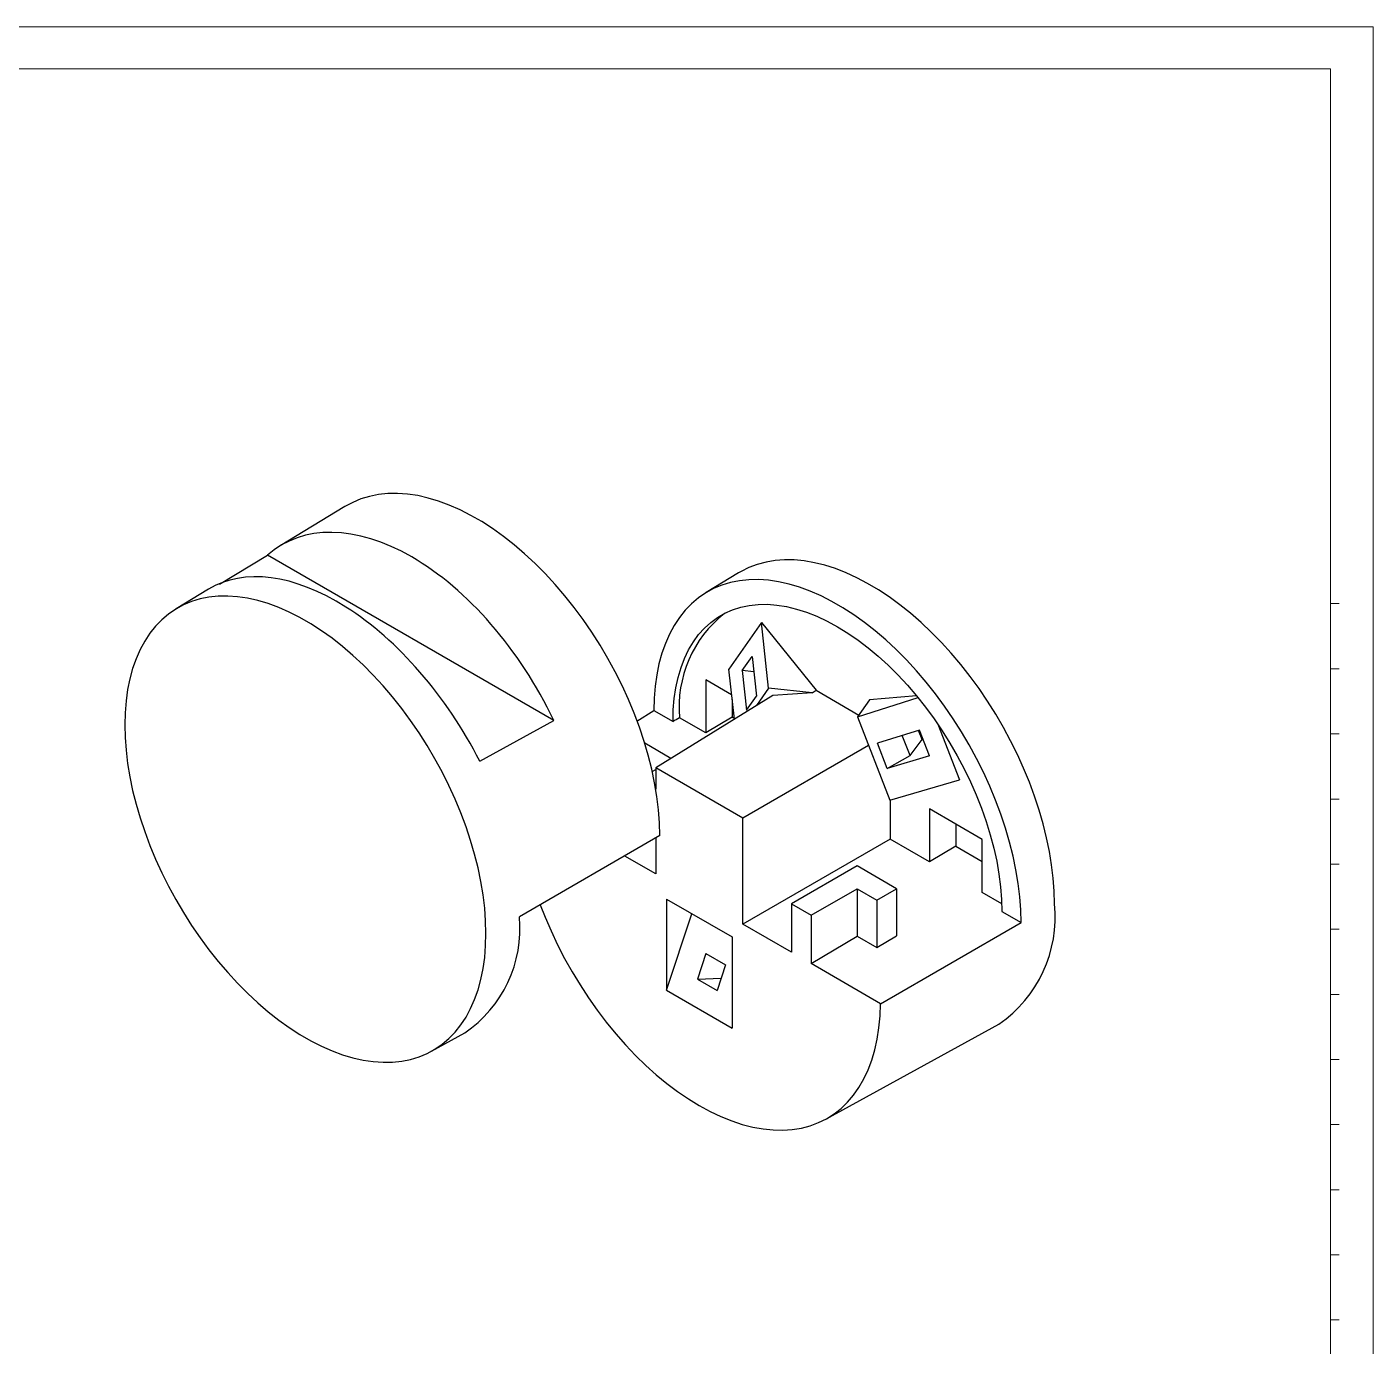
# Model space of a CAD drawing. Header units: millimetres. Extents: x -1 to 4006, y -1 to 3162.
# Drawn here: x 976.7 to 1049, y 2950.7 to 3021.6 of the extents above; entities that cross this region are included whole.
import ezdxf

# ---------------------------------------------------------------- set-up
doc = ezdxf.new("R2010")
doc.units = ezdxf.units.MM
doc.layers.add('レイヤー_1', color=179, linetype='Continuous')

msp = doc.modelspace()

# ---------------------------------------------------------------- linework, layer by layer
at = {"color": 7, "linetype": 'Continuous', "lineweight": 25, "ltscale": 0.5}
for p, q in [((993.77605, 2995.78913), (990.29791, 2993.68086)), ((987.03031, 2991.61872), (989.6102, 2993.176)), ((1004.99639, 2984.29374), (989.6102, 2993.176)), ((1014.9313, 2992.21759), (1013.18561, 2991.15945)), ((986.43177, 2991.3374), (984.6985, 2990.28678)), ((1016.17028, 2989.55511), (1014.40252, 2987.0399)), ((1016.17028, 2989.55511), (1019.10025, 2985.91027)), ((1016.54917, 2986.01969), (1016.17028, 2989.55511)), ((1015.12648, 2986.97989), (1015.65681, 2987.73446)), ((1015.65681, 2987.73446), (1015.89606, 2985.5968)), ((1014.56218, 2985.67215), (1013.17777, 2986.47135)), ((1013.17777, 2986.47135), (1013.17777, 2983.62058)), ((1014.71513, 2984.36188), (1014.40252, 2987.0399)), ((1015.12648, 2986.97989), (1015.36573, 2984.84224)), ((1015.74894, 2986.91128), (1015.12648, 2986.97989)), ((1016.54917, 2986.01969), (1015.89809, 2985.09333)), ((1018.88317, 2985.78176), (1016.54917, 2986.01969)), ((1018.88317, 2985.78176), (1016.77769, 2985.63719)), ((1018.88317, 2985.78176), (1019.10025, 2985.91027)), ((1019.10025, 2985.91027), (1021.40272, 2984.58108)), ((1016.77769, 2985.63719), (1010.48511, 2981.74641)), ((1014.59198, 2985.41679), (1014.59198, 2984.46549)), ((1015.36573, 2984.84224), (1015.89606, 2985.5968)), ((1021.3333, 2984.48268), (1024.58158, 2985.51832)), ((1021.97264, 2985.38894), (1021.3333, 2984.48268)), ((1024.50217, 2985.61512), (1021.97264, 2985.38894)), ((1009.47156, 2984.2583), (1010.3802, 2984.82025)), ((1010.3802, 2984.82025), (1011.41, 2984.22576)), ((1013.17777, 2983.62058), (1011.76356, 2984.43699)), ((1014.59198, 2984.46549), (1013.17777, 2983.62058)), ((1014.59198, 2984.46549), (1014.71105, 2984.39676)), ((1021.3333, 2984.48268), (1023.07207, 2980.00118)), ((1024.65914, 2983.76233), (1022.3993, 2983.06737)), ((1024.79968, 2983.26738), (1024.61313, 2983.74818)), ((1025.18947, 2982.39546), (1024.65914, 2983.76233)), ((1025.64255, 2984.09554), (1026.80227, 2981.10648)), ((1011.29864, 2982.24942), (1009.89206, 2983.06143)), ((1021.92768, 2982.95074), (1015.16332, 2979.04573)), ((1022.92963, 2981.7005), (1022.3993, 2983.06737)), ((1024.15132, 2982.40577), (1023.73523, 2983.47821)), ((1024.15132, 2982.40577), (1024.79968, 2983.26738)), ((1024.79968, 2983.26738), (1024.84945, 2983.27183)), ((1022.92963, 2981.7005), (1024.15132, 2982.40577)), ((1025.18947, 2982.39546), (1022.92963, 2981.7005)), ((1010.29718, 2981.54272), (1010.48511, 2981.65121)), ((1010.48511, 2981.74641), (1010.48511, 2980.58706)), ((1015.16332, 2979.04573), (1010.48511, 2981.74641)), ((1023.07207, 2980.00118), (1026.80227, 2981.10648)), ((1023.07727, 2980.00272), (1023.07727, 2977.90572)), ((1028.02701, 2977.89906), (1025.19859, 2979.53188)), ((1025.19859, 2979.53188), (1025.19859, 2976.68111)), ((1015.16332, 2973.33708), (1015.16332, 2979.04573)), ((1026.6128, 2978.71547), (1026.6128, 2977.52602)), ((1010.70679, 2978.0971), (1003.15217, 2973.73635)), ((1010.48511, 2977.96914), (1010.48511, 2976.03775)), ((1023.07727, 2977.90572), (1015.16332, 2973.33708)), ((1025.19859, 2976.68111), (1023.07727, 2977.90572)), ((1028.02701, 2975.04829), (1028.02701, 2977.89906)), ((1026.6128, 2977.52602), (1025.19859, 2976.68111)), ((1026.6128, 2977.52602), (1028.02701, 2976.70962)), ((1010.48511, 2976.03775), (1008.81221, 2977.00349)), ((1021.3095, 2976.47028), (1017.77396, 2974.42926)), ((1023.43082, 2975.24567), (1021.3095, 2976.47028)), ((1018.83462, 2973.81695), (1021.3095, 2975.24567)), ((1021.3095, 2975.24567), (1022.37016, 2974.63336)), ((1021.3095, 2975.24567), (1021.3095, 2972.69628)), ((1022.37016, 2974.63336), (1023.43082, 2975.24567)), ((1023.43082, 2975.24567), (1023.43082, 2972.71766)), ((1029.08035, 2974.44021), (1028.02701, 2975.04829)), ((1011.05645, 2974.69126), (1014.59198, 2972.65024)), ((1011.05645, 2974.69126), (1011.05645, 2969.79201)), ((1017.77396, 2974.42926), (1017.77396, 2971.82998)), ((1017.77396, 2974.42926), (1018.83462, 2973.81695)), ((1022.37016, 2974.63336), (1022.37016, 2972.08397)), ((1011.05645, 2969.79201), (1012.4293, 2973.89873)), ((1018.83462, 2973.81695), (1018.83462, 2971.21768)), ((1022.5624, 2969.06568), (1030.11748, 2973.42616)), ((1029.08767, 2974.02066), (1030.11748, 2973.42616)), ((1017.77396, 2971.82998), (1015.16332, 2973.33708)), ((1018.83462, 2971.21768), (1021.3095, 2972.69628)), ((1021.3095, 2972.69628), (1022.37016, 2972.08397)), ((1022.37016, 2972.08397), (1023.43082, 2972.71766)), ((1014.59198, 2972.65024), (1014.59198, 2967.75099)), ((1013.17182, 2971.75859), (1012.72357, 2970.38977)), ((1013.17182, 2971.75859), (1014.23248, 2971.14629)), ((1014.23248, 2971.14629), (1013.78423, 2969.77746)), ((1022.5624, 2969.06568), (1018.83462, 2971.21768)), ((1011.05645, 2969.79201), (1014.59198, 2967.75099)), ((1012.72357, 2970.38977), (1014.00098, 2970.43935)), ((1012.72357, 2970.38977), (1013.78423, 2969.77746)), ((1019.62466, 2962.86073), (1028.92909, 2967.97007)), ((998.42491, 2966.50936), (1000.21422, 2967.49192))]:
    msp.add_line(p, q, dxfattribs=at)
at = {"color": 7, "linetype": 'Continuous', "lineweight": 25, "ltscale": 0.5, "flags": 128}
for points in [[(1010.70679, 2978.0971), (1010.68748, 2978.78172), (1010.63374, 2979.48373), (1010.54574, 2980.20067), (1010.4238, 2980.93003), (1010.26835, 2981.66926), (1010.07992, 2982.41579), (1009.85917, 2983.16699), (1009.60688, 2983.92024), (1009.32394, 2984.67291), (1009.01132, 2985.42237), (1008.67012, 2986.16599), (1008.30154, 2986.90117), (1007.90687, 2987.62535), (1007.48748, 2988.33599), (1007.04484, 2989.03061), (1006.5805, 2989.70678), (1006.09608, 2990.36212), (1005.59327, 2990.99436), (1005.07384, 2991.60128), (1004.53961, 2992.18076), (1003.99243, 2992.73077), (1003.43422, 2993.24939), (1002.86694, 2993.7348), (1002.29257, 2994.18531), (1001.71311, 2994.59934), (1001.1306, 2994.97545), (1000.54706, 2995.31232), (999.96455, 2995.60877), (999.38509, 2995.86376), (998.81072, 2996.07641), (998.24344, 2996.24596), (997.68523, 2996.37183), (997.13805, 2996.45358), (996.60382, 2996.49092), (996.08439, 2996.48372), (995.58158, 2996.43201), (995.09716, 2996.33596), (994.63282, 2996.19591), (994.19018, 2996.01236), (993.77605, 2995.78913)], [(1031.9161, 2974.42886), (1031.89904, 2975.1096), (1031.84791, 2975.8077), (1031.76289, 2976.52074), (1031.64427, 2977.24627), (1031.49246, 2977.98179), (1031.30799, 2978.72477), (1031.09149, 2979.47263), (1030.84371, 2980.22281), (1030.5655, 2980.97271), (1030.25781, 2981.71976), (1029.92172, 2982.46137), (1029.55838, 2983.195), (1029.16904, 2983.9181), (1028.75504, 2984.6282), (1028.31782, 2985.32283), (1027.85887, 2985.99962), (1027.37979, 2986.65621), (1026.88221, 2987.29036), (1026.36787, 2987.89987), (1025.83852, 2988.48264), (1025.296, 2989.03667), (1024.74217, 2989.56004), (1024.17895, 2990.05095), (1023.60827, 2990.50771), (1023.03211, 2990.92874), (1022.45245, 2991.3126), (1021.87128, 2991.65795), (1021.29062, 2991.96361), (1020.71246, 2992.22853), (1020.13879, 2992.45178), (1019.5716, 2992.63261), (1019.01283, 2992.77039), (1018.46442, 2992.86464), (1017.92826, 2992.91503), (1017.40619, 2992.92141), (1016.90001, 2992.88373), (1016.41147, 2992.80214), (1015.94225, 2992.67691), (1015.49397, 2992.50848), (1015.06817, 2992.29742), (1014.9313, 2992.21759)], [(1030.11748, 2973.42616), (1030.10015, 2974.11127), (1030.04821, 2974.81399), (1029.96185, 2975.53183), (1029.84138, 2976.2623), (1029.68721, 2977.00281), (1029.49989, 2977.75077), (1029.28008, 2978.50355), (1029.02854, 2979.25851), (1028.74617, 2980.013), (1028.43394, 2980.76435), (1028.09297, 2981.50995), (1027.72444, 2982.24716), (1027.32966, 2982.97339), (1026.91, 2983.6861), (1026.46695, 2984.38279), (1026.00205, 2985.061), (1025.51695, 2985.71835), (1025.01334, 2986.35254), (1024.493, 2986.96134), (1023.95775, 2987.5426), (1023.40947, 2988.09429), (1022.85008, 2988.61447), (1022.28157, 2989.10131), (1021.70591, 2989.5531), (1021.12513, 2989.96826), (1020.54128, 2990.34532), (1019.9564, 2990.68297), (1019.37254, 2990.98001), (1018.79177, 2991.2354), (1018.21611, 2991.44825), (1017.64759, 2991.6178), (1017.08821, 2991.74347), (1016.53993, 2991.82481), (1016.00468, 2991.86154), (1015.48434, 2991.85352), (1014.98073, 2991.80078), (1014.49562, 2991.70352), (1014.03073, 2991.56207), (1013.58768, 2991.37692), (1013.16802, 2991.14873), (1012.77323, 2990.8783), (1012.40471, 2990.56659), (1012.06373, 2990.21467), (1011.75151, 2989.8238), (1011.46913, 2989.39534), (1011.2176, 2988.9308), (1010.99778, 2988.43181), (1010.81046, 2987.90013), (1010.6563, 2987.33761), (1010.53582, 2986.74624), (1010.44947, 2986.1281), (1010.39753, 2985.48535), (1010.3802, 2984.82025)], [(1001.35401, 2972.84293), (1001.33696, 2973.51685), (1001.28587, 2974.2081), (1001.20093, 2974.91423), (1001.08242, 2975.63277), (1000.93077, 2976.3612), (1000.74651, 2977.09695), (1000.53028, 2977.83745), (1000.28285, 2978.58008), (1000.00508, 2979.32225), (999.69795, 2980.06134), (999.36255, 2980.79477), (999.00003, 2981.51995), (998.61169, 2982.23433), (998.19889, 2982.93541), (997.76306, 2983.62072), (997.30575, 2984.28786), (996.82857, 2984.93449), (996.33318, 2985.55833), (995.82133, 2986.15719), (995.29481, 2986.72896), (994.75548, 2987.27165), (994.20523, 2987.78334), (993.64599, 2988.26223), (993.07973, 2988.70665), (992.50843, 2989.11503), (991.93411, 2989.48594), (991.35877, 2989.81807), (990.78445, 2990.11026), (990.21315, 2990.36149), (989.64689, 2990.57086), (989.08765, 2990.73765), (988.5374, 2990.86127), (987.99807, 2990.94128), (987.47155, 2990.97741), (986.9597, 2990.96952), (986.46432, 2990.91765), (985.98713, 2990.82197), (985.52982, 2990.68282), (985.094, 2990.5007), (984.68119, 2990.27624), (984.29285, 2990.01022), (983.93034, 2989.70359), (983.59493, 2989.35742), (983.2878, 2988.97293), (983.01004, 2988.55146), (982.7626, 2988.09451), (982.54638, 2987.60366), (982.36211, 2987.08065), (982.21046, 2986.52732), (982.09196, 2985.9456), (982.00701, 2985.33755), (981.95592, 2984.70529), (981.93887, 2984.05105), (981.95592, 2983.37712), (982.00701, 2982.68588), (982.09196, 2981.97974), (982.21046, 2981.2612), (982.36211, 2980.53278), (982.54638, 2979.79702), (982.7626, 2979.05653), (983.01004, 2978.31389), (983.2878, 2977.57172), (983.59493, 2976.83263), (983.93034, 2976.0992), (984.29285, 2975.37403), (984.68119, 2974.65964), (985.094, 2973.95856), (985.52982, 2973.27325), (985.98713, 2972.60611), (986.46432, 2971.95948), (986.9597, 2971.33565), (987.47155, 2970.73679), (987.99807, 2970.16501), (988.5374, 2969.62233), (989.08765, 2969.11064), (989.64689, 2968.63174), (990.21315, 2968.18732), (990.78445, 2967.77894), (991.35877, 2967.40804), (991.93411, 2967.0759), (992.50843, 2966.78371), (993.07973, 2966.53248), (993.64599, 2966.32311), (994.20523, 2966.15632), (994.75548, 2966.0327), (995.29481, 2965.95269), (995.82133, 2965.91656), (996.33318, 2965.92445), (996.82857, 2965.97633), (997.30575, 2966.072), (997.76306, 2966.21115), (998.19889, 2966.39327), (998.61169, 2966.61774), (999.00003, 2966.88375), (999.36255, 2967.19038), (999.69795, 2967.53655), (1000.00508, 2967.92104), (1000.28285, 2968.34251), (1000.53028, 2968.79947), (1000.74651, 2969.29031), (1000.93077, 2969.81332), (1001.08242, 2970.36665), (1001.20093, 2970.94837), (1001.28587, 2971.55643), (1001.33696, 2972.18868), (1001.35401, 2972.84293)], [(1011.41, 2984.22576), (1011.42745, 2984.85658), (1011.4797, 2985.46477), (1011.56656, 2986.04794), (1011.68769, 2986.60377), (1011.84261, 2987.13009), (1012.0307, 2987.6248), (1012.25122, 2988.08596), (1012.50331, 2988.51175), (1012.78596, 2988.90049), (1013.09807, 2989.25064), (1013.4384, 2989.56083), (1013.80561, 2989.82982), (1014.19824, 2990.05655), (1014.61475, 2990.24014), (1015.0535, 2990.37986), (1015.51275, 2990.47514), (1015.9907, 2990.52563), (1016.48545, 2990.53112), (1016.99505, 2990.49159), (1017.51749, 2990.40719), (1018.05071, 2990.27826), (1018.59261, 2990.1053), (1019.14104, 2989.889), (1019.69384, 2989.63022), (1020.24884, 2989.32997), (1020.80383, 2988.98944), (1021.35664, 2988.60997), (1021.90507, 2988.19306), (1022.44697, 2987.74035), (1022.98019, 2987.25364), (1023.50263, 2986.73484), (1024.01223, 2986.186), (1024.50698, 2985.60929), (1024.98492, 2985.00698), (1025.44418, 2984.38145), (1025.88292, 2983.73516), (1026.29944, 2983.07068), (1026.69207, 2982.39062), (1027.05928, 2981.69766), (1027.39961, 2980.99454), (1027.71171, 2980.28404), (1027.99437, 2979.56895), (1028.24646, 2978.85211), (1028.46698, 2978.13634), (1028.65507, 2977.42446), (1028.80999, 2976.71928), (1028.93111, 2976.02359), (1029.01798, 2975.34014), (1029.07023, 2974.67161), (1029.08767, 2974.02066)], [(1001.02058, 2982.09868), (1003.01222, 2983.19822), (1004.99639, 2984.29374)], [(1004.27441, 2974.38734), (1004.53388, 2973.72133), (1004.85472, 2972.97356), (1005.20414, 2972.23248), (1005.5809, 2971.50075), (1005.98365, 2970.78098), (1006.41093, 2970.07577), (1006.86122, 2969.38763), (1007.33291, 2968.71904), (1007.82429, 2968.0724), (1008.33361, 2967.45003), (1008.85903, 2966.85416), (1009.39869, 2966.28693), (1009.95063, 2965.75036), (1010.51288, 2965.2464), (1011.08342, 2964.77684), (1011.6602, 2964.34337), (1012.24116, 2963.94754), (1012.82422, 2963.59078), (1013.40727, 2963.27436), (1013.98823, 2962.99943), (1014.56502, 2962.76695), (1015.13556, 2962.57778), (1015.69781, 2962.43259), (1016.24975, 2962.33189), (1016.7894, 2962.27606), (1017.31483, 2962.26528), (1017.82415, 2962.29961), (1018.31553, 2962.37891), (1018.78721, 2962.5029), (1019.2375, 2962.67115), (1019.66479, 2962.88303), (1020.06753, 2963.1378), (1020.44429, 2963.43453), (1020.79372, 2963.77217), (1021.11455, 2964.14951), (1021.40565, 2964.56518), (1021.66596, 2965.01771), (1021.89455, 2965.50546), (1022.0906, 2966.02668), (1022.25342, 2966.57951), (1022.3824, 2967.16196), (1022.4771, 2967.77195), (1022.53717, 2968.40728), (1022.5624, 2969.06568)]]:
    msp.add_lwpolyline(points, dxfattribs=at)
at = {"color": 7, "linetype": 'Continuous', "lineweight": 25, "ltscale": 0.25}
for centre, radius, start, end in [((1018.13864, 2985.01699), 6.40141, 128.2151564, 185.1984866), ((1024.98822, 2973.71272), 6.9648, 304.4597589, 5.9017938), ((996.3998, 2973.09993), 6.78229, 304.2225439, 5.3843289)]:
    msp.add_arc(centre, radius, start, end, dxfattribs=at)
for centre, major_axis, ratio, start_param, end_param in [((997.1972, 2981.65482), (-6.74718, 12.11446), 0.58736705, 4.60477077, 6.4090423), ((993.52041, 2979.52538), (-7.06388, 11.82692), 0.56722, 4.59330323, 6.28688255), ((1020.24884, 2979.12321), (506.43302, 302.47794), 0.01511015, 1.5785268, 1.579225)]:
    msp.add_ellipse(centre, major_axis=major_axis, ratio=ratio, start_param=start_param, end_param=end_param, dxfattribs=at)
at = {"layer": 'レイヤー_1', "color": 179, "lineweight": 18, "ltscale": 0.5}
for p, q in [((849.07513, 3021.56703), (1049.04251, 3021.56703)), ((1049.04251, 2881.06639), (1049.04251, 3021.56703)), ((851.36302, 3019.31704), (1046.75463, 3019.31704)), ((1046.75463, 2883.56667), (1046.75463, 3019.31704)), ((1046.75463, 2990.56695), (1047.21213, 2990.56695)), ((1046.75463, 2987.06699), (1047.21213, 2987.06699)), ((1046.75463, 2983.56694), (1047.21213, 2983.56694)), ((1046.75463, 2980.06698), (1047.21213, 2980.06698)), ((1046.75463, 2976.56703), (1047.21213, 2976.56703)), ((1046.75463, 2973.06689), (1047.21213, 2973.06689)), ((1046.75463, 2969.56685), (1047.21213, 2969.56685)), ((1046.75463, 2966.06681), (1047.21213, 2966.06681)), ((1046.75463, 2962.56685), (1047.21213, 2962.56685)), ((1046.75463, 2959.0668), (1047.21213, 2959.0668)), ((1046.75463, 2955.56676), (1047.21213, 2955.56676)), ((1046.75463, 2952.06671), (1047.21213, 2952.06671))]:
    msp.add_line(p, q, dxfattribs=at)

doc.saveas('drawing.dxf')
